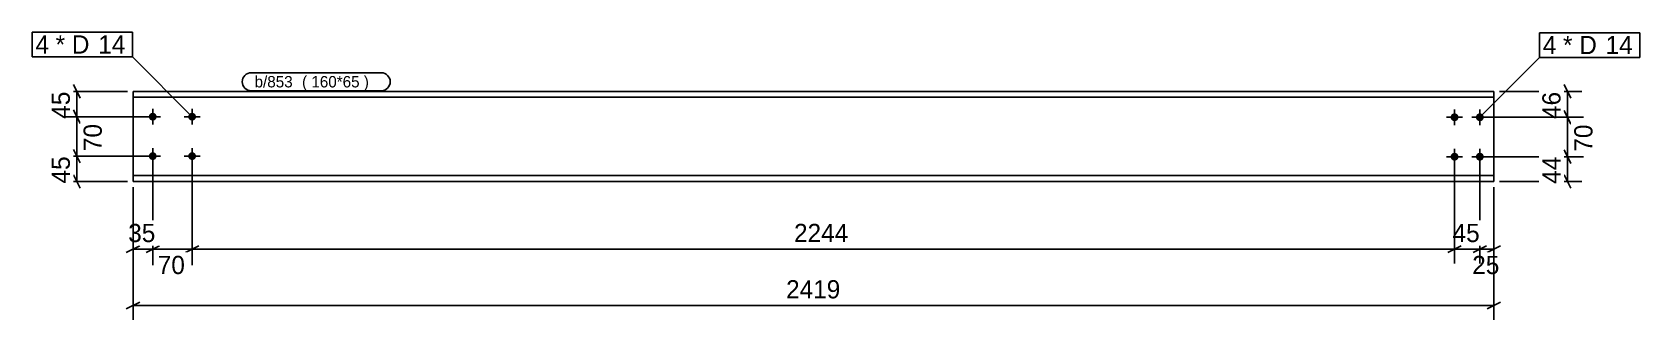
# Model space of a CAD drawing. Header units: millimetres. Extents: x 32 to 2890, y 32 to 543.
import ezdxf

# ---------------------------------------------------------------- set-up
doc = ezdxf.new("R2010")
doc.units = ezdxf.units.MM
doc.linetypes.add('DXK_LINE_DOT4', pattern=[0.9408, 0.4704, -0.4704])
doc.styles.add('Comic Sans MS', font='COMIC.TTF', dxfattribs={"height": 0.2})

msp = doc.modelspace()

# ---------------------------------------------------------------- hatches: boundary and pattern name
at = {"linetype": 'Continuous'}
for points in [[(239.4, 392.6, -1), (253.4, 392.6, -1)], [(309.4, 392.6, -1), (323.4, 392.6, -1)], [(2567.6, 391.6), (2567.5, 390.1), (2567, 388.8), (2566.3, 387.5), (2565.3, 386.4), (2564.1, 385.5), (2562.8, 384.9), (2561.4, 384.6), (2559.9, 384.6), (2558.5, 384.9), (2557.1, 385.5), (2555.9, 386.4), (2555, 387.5), (2554.2, 388.8), (2553.8, 390.1), (2553.6, 391.6), (2553.8, 393.1), (2554.2, 394.4), (2555, 395.7), (2555.9, 396.8), (2557.1, 397.7), (2558.5, 398.3), (2559.9, 398.6), (2561.4, 398.6), (2562.8, 398.3), (2564.1, 397.7), (2565.3, 396.8), (2566.3, 395.7), (2567, 394.4), (2567.5, 393.1)], [(2612.6, 391.6), (2612.5, 390.1), (2612, 388.8), (2611.3, 387.5), (2610.3, 386.4), (2609.1, 385.5), (2607.8, 384.9), (2606.4, 384.6), (2604.9, 384.6), (2603.5, 384.9), (2602.1, 385.5), (2600.9, 386.4), (2600, 387.5), (2599.2, 388.8), (2598.8, 390.1), (2598.6, 391.6), (2598.8, 393.1), (2599.2, 394.4), (2600, 395.7), (2600.9, 396.8), (2602.1, 397.7), (2603.5, 398.3), (2604.9, 398.6), (2606.4, 398.6), (2607.8, 398.3), (2609.1, 397.7), (2610.3, 396.8), (2611.3, 395.7), (2612, 394.4), (2612.5, 393.1)], [(239.4, 322.6, -1), (253.4, 322.6, -1)], [(309.4, 322.6, -1), (323.4, 322.6, -1)], [(2567.6, 321.6), (2567.5, 320.1), (2567, 318.8), (2566.3, 317.5), (2565.3, 316.4), (2564.1, 315.5), (2562.8, 314.9), (2561.4, 314.6), (2559.9, 314.6), (2558.5, 314.9), (2557.1, 315.5), (2555.9, 316.4), (2555, 317.5), (2554.2, 318.8), (2553.8, 320.1), (2553.6, 321.6), (2553.8, 323.1), (2554.2, 324.4), (2555, 325.7), (2555.9, 326.8), (2557.1, 327.7), (2558.5, 328.3), (2559.9, 328.6), (2561.4, 328.6), (2562.8, 328.3), (2564.1, 327.7), (2565.3, 326.8), (2566.3, 325.7), (2567, 324.4), (2567.5, 323.1)], [(2612.6, 321.6), (2612.5, 320.1), (2612, 318.8), (2611.3, 317.5), (2610.3, 316.4), (2609.1, 315.5), (2607.8, 314.9), (2606.4, 314.6), (2604.9, 314.6), (2603.5, 314.9), (2602.1, 315.5), (2600.9, 316.4), (2600, 317.5), (2599.2, 318.8), (2598.8, 320.1), (2598.6, 321.6), (2598.8, 323.1), (2599.2, 324.4), (2600, 325.7), (2600.9, 326.8), (2602.1, 327.7), (2603.5, 328.3), (2604.9, 328.6), (2606.4, 328.6), (2607.8, 328.3), (2609.1, 327.7), (2610.3, 326.8), (2611.3, 325.7), (2612, 324.4), (2612.5, 323.1)]]:
    msp.add_hatch(color=3, dxfattribs=at).paths.add_polyline_path(points)

# ---------------------------------------------------------------- linework, layer by layer
at = {"color": 7, "linetype": 'Continuous'}
for p, q in [((210.3, 498.7), (210.3, 542.7)), ((2890, 497.7), (2890, 541.7)), ((316.4, 392.6), (210.3, 498.7)), ((211.4, 277.6), (211.4, 437.6)), ((211.4, 437.6), (2630.6, 437.6)), ((2630.6, 437.6), (2630.6, 427.1)), ((2630.6, 427.1), (211.4, 427.1)), ((2630.6, 288.1), (2630.6, 427.1)), ((211.4, 288.1), (2630.6, 288.1)), ((2630.6, 288.1), (2630.6, 277.6)), ((2630.6, 277.6), (211.4, 277.6))]:
    msp.add_line(p, q, dxfattribs=at)
at = {"color": 8, "linetype": 'Continuous'}
for p, q in [((201.4, 437.6), (83, 437.6)), ((105.4, 449.6), (117.4, 425.6)), ((111.4, 392.6), (111.4, 437.6)), ((2640.6, 437.6), (2787, 437.6)), ((2755.4, 449.6), (2767.4, 425.6)), ((2761.4, 391.6), (2761.4, 437.6)), ((117.4, 380.6), (105.4, 404.6)), ((2767.4, 379.6), (2755.4, 403.6)), ((236.4, 392.6), (83, 392.6)), ((2615.6, 391.6), (2787, 391.6)), ((236.4, 322.6), (85.8, 322.6)), ((117.4, 310.6), (105.4, 334.6)), ((2615.6, 321.6), (2789.8, 321.6)), ((2767.4, 309.6), (2755.4, 333.6)), ((117.4, 265.6), (105.4, 289.6)), ((246.4, 312.6), (246.4, 129.2)), ((316.4, 312.6), (316.4, 132)), ((316.4, 312.6), (316.4, 129.2)), ((2560.6, 311.6), (2560.6, 132)), ((2605.6, 311.6), (2605.6, 129.2)), ((2767.4, 265.6), (2755.4, 289.6)), ((201.4, 277.6), (83, 277.6)), ((211.4, 267.6), (211.4, 132)), ((2630.6, 267.6), (2630.6, 129.2)), ((2640.6, 277.6), (2787, 277.6)), ((199.4, 151.6), (223.4, 163.6)), ((234.4, 151.6), (258.4, 163.6)), ((246.4, 157.6), (316.4, 157.6)), ((328.4, 163.6), (304.4, 151.6)), ((328.4, 163.6), (304.4, 151.6)), ((2593.6, 151.6), (2617.6, 163.6)), ((2605.6, 157.6), (2630.6, 157.6)), ((2642.6, 163.6), (2618.6, 151.6)), ((223.4, 63.6), (199.4, 51.6)), ((211.4, 57.6), (2630.6, 57.6)), ((2618.6, 51.6), (2642.6, 63.6))]:
    msp.add_line(p, q, dxfattribs=at)
at = {"color": 7, "linetype": 'DXK_LINE_DOT4'}
for p, q in [((2630.6, 437.6), (2630.6, 437.6)), ((2630.6, 437.6), (2630.6, 277.6)), ((2630.6, 288.1), (2630.6, 288.1))]:
    msp.add_line(p, q, dxfattribs=at)
at = {"color": 3, "linetype": 'Continuous'}
for p, q in [((246.4, 378.6), (246.4, 406.6)), ((316.4, 378.6), (316.4, 406.6)), ((2560.6, 377.6), (2560.6, 405.6)), ((2605.6, 377.6), (2605.6, 405.6)), ((260.4, 392.6), (232.4, 392.6)), ((330.4, 392.6), (302.4, 392.6)), ((2546.6, 391.6), (2574.6, 391.6)), ((2591.6, 391.6), (2619.6, 391.6)), ((260.4, 322.6), (232.4, 322.6)), ((246.4, 308.6), (246.4, 336.6)), ((330.4, 322.6), (302.4, 322.6)), ((316.4, 308.6), (316.4, 336.6)), ((2546.6, 321.6), (2574.6, 321.6)), ((2560.6, 307.6), (2560.6, 335.6)), ((2591.6, 321.6), (2619.6, 321.6)), ((2605.6, 307.6), (2605.6, 335.6))]:
    msp.add_line(p, q, dxfattribs=at)

# ---------------------------------------------------------------- wipeouts: each hides what was drawn before it
at = {"color": 0}
for points in [[(64.1, 504.7), (64.1, 536.7), (38, 536.7), (38, 504.7)], [(2743.8, 503.7), (2743.8, 535.7), (2717.7, 535.7), (2717.7, 503.7)]]:
    msp.add_wipeout(points, dxfattribs=at)

# ---------------------------------------------------------------- next in the draw order: wipeouts: each hides what was drawn before it
for points in [[(64.1, 504.7), (64.1, 536.7), (38, 536.7), (38, 504.7)], [(2743.8, 503.7), (2743.8, 535.7), (2717.7, 535.7), (2717.7, 503.7)], [(505.8, 444.6), (505.8, 464.6), (427.4, 464.6), (427.4, 444.6)], [(105.4, 447.6), (60.6, 447.6), (60.6, 382.6), (105.4, 382.6)], [(2755.4, 447.1), (2710.6, 447.1), (2710.6, 382.1), (2755.4, 382.1)], [(2650.6, 106.8), (2650.6, 151.6), (2585.7, 151.6), (2585.7, 106.8)], [(1476.1, 63.6), (1476.1, 108.4), (1365.9, 108.4), (1365.9, 63.6)]]:
    msp.add_wipeout(points, dxfattribs=at)

# ---------------------------------------------------------------- next in the draw order: linework, layer by layer
at = {"color": 7, "linetype": 'Continuous'}
for p, q in [((32, 498.7), (32, 542.7)), ((2711.7, 497.7), (2711.7, 541.7)), ((2605.6, 391.6), (2711.7, 497.7))]:
    msp.add_line(p, q, dxfattribs=at)
at = {"color": 8, "linetype": 'Continuous'}
for p, q in [((105.4, 404.6), (117.4, 380.6)), ((2755.4, 403.6), (2767.4, 379.6)), ((236.4, 392.6), (85.8, 392.6)), ((111.4, 322.6), (111.4, 392.6)), ((2615.6, 391.6), (2789.8, 391.6)), ((2761.4, 321.6), (2761.4, 391.6)), ((2605.6, 311.6), (2605.6, 132)), ((2630.6, 267.6), (2630.6, 32)), ((2548.6, 151.6), (2572.6, 163.6)), ((2560.6, 157.6), (2605.6, 157.6)), ((2617.6, 163.6), (2593.6, 151.6))]:
    msp.add_line(p, q, dxfattribs=at)

# ---------------------------------------------------------------- next in the draw order: texts
at = {"color": 3, "style": 'Comic Sans MS'}
for s, p in [('45', (99, 389)), ('46', (2749, 388.5))]:
    msp.add_text(s, height=32.38, rotation=90.0002, dxfattribs=at).set_placement(p)
for s, p in [('25', (2592.1, 113.2)), ('2419', (1372.3, 70))]:
    msp.add_text(s, height=32.38, dxfattribs=at).set_placement(p)

# ---------------------------------------------------------------- next in the draw order: wipeouts: each hides what was drawn before it
at = {"color": 0}
for points in [[(139.9, 504.7), (139.9, 536.7), (73.7, 536.7), (73.7, 504.7)], [(2819.5, 503.7), (2819.5, 535.7), (2753.4, 535.7), (2753.4, 503.7)], [(505.8, 444.6), (505.8, 464.6), (427.4, 464.6), (427.4, 444.6)]]:
    msp.add_wipeout(points, dxfattribs=at)

# ---------------------------------------------------------------- next in the draw order: linework, layer by layer
at = {"color": 7, "linetype": 'Continuous'}
msp.add_arc((421.4, 454.6), 16, 90, 270, dxfattribs=at)

# ---------------------------------------------------------------- next in the draw order: texts
at = {"color": 3, "style": 'Comic Sans MS'}
msp.add_text('b/853', height=20.23, dxfattribs=at).set_placement((427.4, 444.6))

# ---------------------------------------------------------------- next in the draw order: wipeouts: each hides what was drawn before it
at = {"color": 0}
for points in [[(139.9, 504.7), (139.9, 536.7), (73.7, 536.7), (73.7, 504.7)], [(2819.5, 503.7), (2819.5, 535.7), (2753.4, 535.7), (2753.4, 503.7)], [(646.5, 444.6), (646.5, 464.6), (511.8, 464.6), (511.8, 444.6)], [(162.2, 390.1), (117.4, 390.1), (117.4, 325.1), (162.2, 325.1)], [(2812.2, 389.1), (2767.4, 389.1), (2767.4, 324.1), (2812.2, 324.1)], [(2615.6, 163.6), (2615.6, 208.4), (2550.7, 208.4), (2550.7, 163.6)]]:
    msp.add_wipeout(points, dxfattribs=at)

# ---------------------------------------------------------------- next in the draw order: linework, layer by layer
at = {"color": 8, "linetype": 'Continuous'}
for p, q in [((236.4, 322.6), (83, 322.6)), ((105.4, 334.6), (117.4, 310.6)), ((111.4, 277.6), (111.4, 322.6)), ((2615.6, 321.6), (2787, 321.6)), ((2755.4, 333.6), (2767.4, 309.6)), ((2761.4, 277.6), (2761.4, 321.6)), ((2560.6, 311.6), (2560.6, 132)), ((316.4, 157.6), (2560.6, 157.6)), ((2548.6, 151.6), (2572.6, 163.6))]:
    msp.add_line(p, q, dxfattribs=at)

# ---------------------------------------------------------------- next in the draw order: texts
at = {"color": 3, "style": 'Comic Sans MS'}
for s, height, p in [('4', 32.4, (38, 504.7)), ('* D', 32.38, (73.7, 504.7)), ('4', 32.4, (2717.7, 503.7)), ('* D', 32.38, (2753.4, 503.7)), ('45', 32.38, (2557.1, 170))]:
    msp.add_text(s, height=height, dxfattribs=at).set_placement(p)
for p in [(155.8, 331.5), (2805.8, 330.5)]:
    msp.add_text('70', height=32.38, rotation=90.0002, dxfattribs=at).set_placement(p)

# ---------------------------------------------------------------- next in the draw order: wipeouts: each hides what was drawn before it
at = {"color": 0}
for points in [[(194.7, 504.7), (194.7, 536.7), (149.5, 536.7), (149.5, 504.7)], [(2874.4, 503.7), (2874.4, 535.7), (2829.1, 535.7), (2829.1, 503.7)], [(646.5, 444.6), (646.5, 464.6), (511.8, 464.6), (511.8, 444.6)]]:
    msp.add_wipeout(points, dxfattribs=at)

# ---------------------------------------------------------------- next in the draw order: linework, layer by layer
at = {"color": 7, "linetype": 'Continuous'}
for p, q in [((421.4, 470.6), (652.5, 470.6)), ((421.4, 438.6), (652.5, 438.6))]:
    msp.add_line(p, q, dxfattribs=at)
msp.add_arc((652.5, 454.6), 16, 270, 90, dxfattribs=at)

# ---------------------------------------------------------------- next in the draw order: texts
at = {"color": 3, "style": 'Comic Sans MS'}
msp.add_text('(\xa0160*65\xa0) ', height=20.234, dxfattribs=at).set_placement((511.8, 444.6))

# ---------------------------------------------------------------- next in the draw order: wipeouts: each hides what was drawn before it
at = {"color": 0}
for points in [[(194.7, 504.7), (194.7, 536.7), (149.5, 536.7), (149.5, 504.7)], [(2874.4, 503.7), (2874.4, 535.7), (2829.1, 535.7), (2829.1, 503.7)], [(105.4, 332.6), (60.6, 332.6), (60.6, 267.6), (105.4, 267.6)], [(2755.4, 332.1), (2710.6, 332.1), (2710.6, 267.1), (2755.4, 267.1)], [(1497, 163.6), (1497, 208.4), (1380, 208.4), (1380, 163.6)], [(313.9, 106.8), (313.9, 151.6), (248.9, 151.6), (248.9, 106.8)]]:
    msp.add_wipeout(points, dxfattribs=at)

# ---------------------------------------------------------------- next in the draw order: linework, layer by layer
at = {"color": 7, "linetype": 'Continuous'}
for p, q in [((32, 542.7), (210.3, 542.7)), ((2711.7, 541.7), (2890, 541.7)), ((32, 498.7), (210.3, 498.7)), ((2711.7, 497.7), (2890, 497.7))]:
    msp.add_line(p, q, dxfattribs=at)
at = {"color": 8, "linetype": 'Continuous'}
for p, q in [((246.4, 312.6), (246.4, 132)), ((211.4, 157.6), (246.4, 157.6)), ((258.4, 163.6), (234.4, 151.6))]:
    msp.add_line(p, q, dxfattribs=at)

# ---------------------------------------------------------------- next in the draw order: texts
at = {"color": 3, "style": 'Comic Sans MS'}
for s, p in [('14', (149.5, 504.7)), ('14', (2829.1, 503.7)), ('2244', (1386.4, 170)), ('70', (255.3, 113.2))]:
    msp.add_text(s, height=32.38, dxfattribs=at).set_placement(p)
for s, p in [('45', (99, 274)), ('44', (2749, 273.5))]:
    msp.add_text(s, height=32.38, rotation=90.0002, dxfattribs=at).set_placement(p)

# ---------------------------------------------------------------- next in the draw order: wipeouts: each hides what was drawn before it
at = {"color": 0}
msp.add_wipeout([(261.4, 163.6), (261.4, 208.4), (196.4, 208.4), (196.4, 163.6)], dxfattribs=at)

# ---------------------------------------------------------------- next in the draw order: linework, layer by layer
at = {"color": 8, "linetype": 'Continuous'}
msp.add_line((211.4, 267.6), (211.4, 32), dxfattribs=at)

# ---------------------------------------------------------------- next in the draw order: texts
at = {"color": 3, "style": 'Comic Sans MS'}
msp.add_text('35', height=32.38, dxfattribs=at).set_placement((202.8, 170))

doc.saveas('drawing.dxf')
